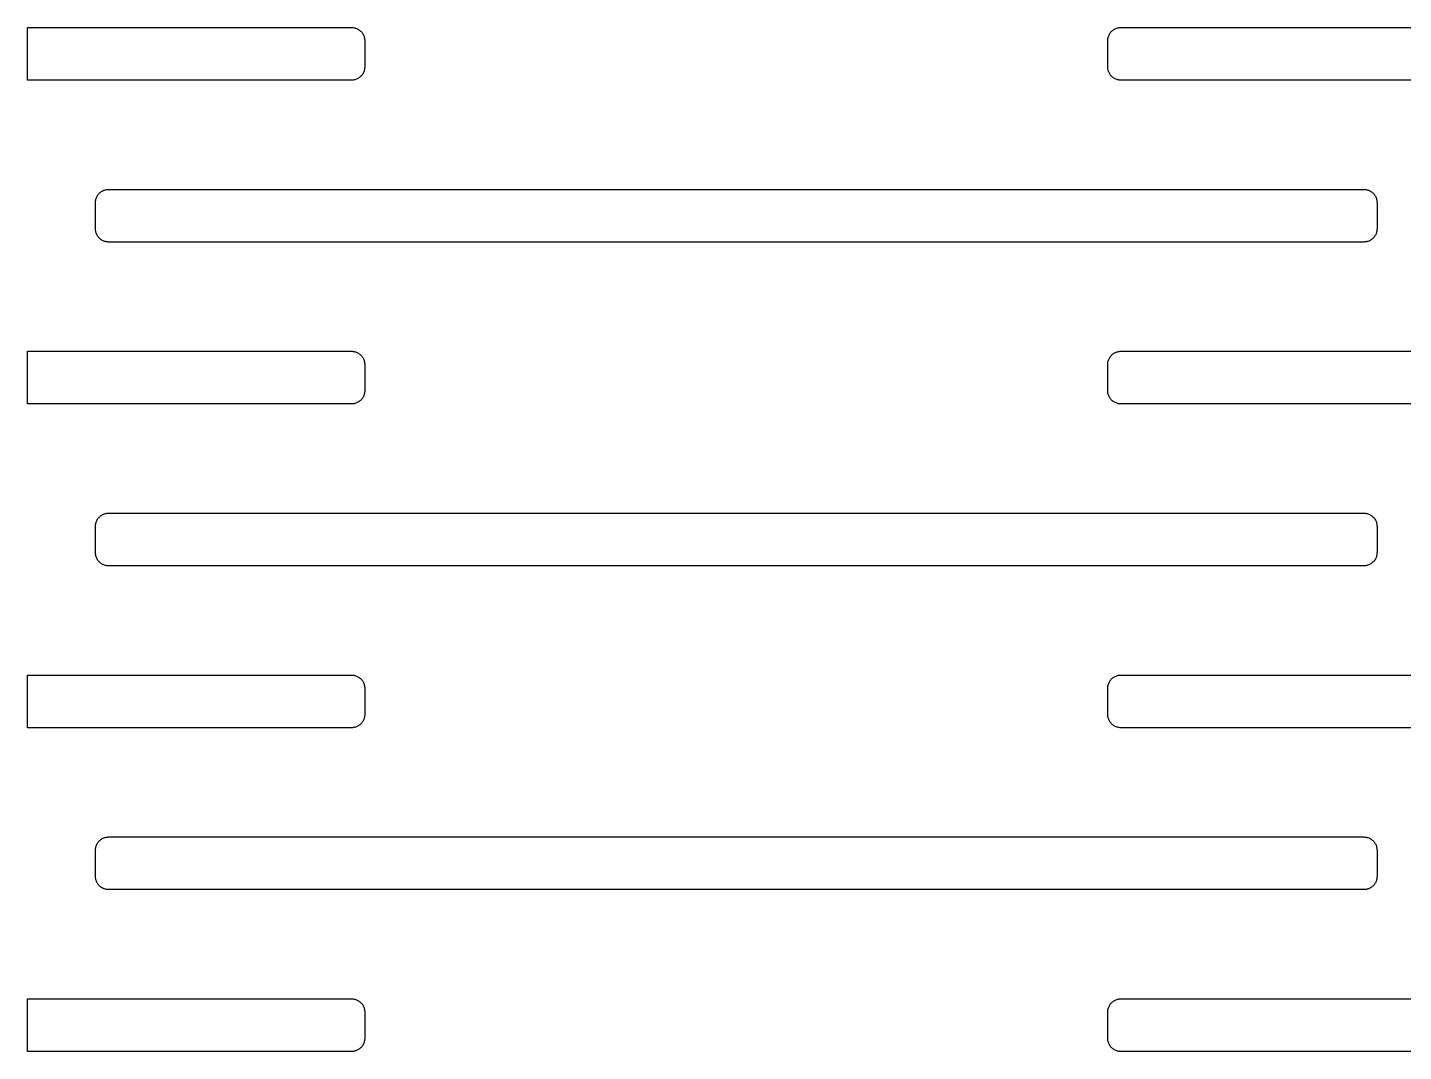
# Model space of a CAD drawing. Header units: metres. Extents: x -218 to 218, y -218 to 218.
# Drawn here: x 4 to 37.98, y 52.68 to 77.98 of the extents above; entities that cross this region are included whole.
import ezdxf

# ---------------------------------------------------------------- set-up
doc = ezdxf.new("R2010")
doc.units = ezdxf.units.M

msp = doc.modelspace()

# ---------------------------------------------------------------- linework, layer by layer
for p, q in [((4, 76.6778), (4, 77.9778)), ((4, 77.9778), (12.0028, 77.9778)), ((12.0028, 77.9778), (12.0232, 77.9772)), ((12.0232, 77.9772), (12.0435, 77.9752)), ((12.0435, 77.9752), (12.0637, 77.972)), ((12.0637, 77.972), (12.0836, 77.9676)), ((12.0836, 77.9676), (12.1032, 77.9619)), ((12.1032, 77.9619), (12.1224, 77.955)), ((12.1224, 77.955), (12.1412, 77.9469)), ((12.1412, 77.9469), (12.1594, 77.9376)), ((12.1594, 77.9376), (12.1769, 77.9272)), ((12.1769, 77.9272), (12.1938, 77.9157)), ((12.1938, 77.9157), (12.2099, 77.9032)), ((12.2099, 77.9032), (12.2253, 77.8897)), ((12.2253, 77.8897), (12.2397, 77.8753)), ((12.2397, 77.8753), (12.2532, 77.86)), ((12.2532, 77.86), (12.2657, 77.8438)), ((12.2657, 77.8438), (12.2772, 77.8269)), ((12.2772, 77.8269), (12.2876, 77.8094)), ((30.718, 77.8094), (30.7284, 77.8269)), ((30.7284, 77.8269), (30.7399, 77.8438)), ((30.7399, 77.8438), (30.7524, 77.86)), ((30.7524, 77.86), (30.7659, 77.8753)), ((30.7659, 77.8753), (30.7803, 77.8897)), ((30.7803, 77.8897), (30.7956, 77.9032)), ((30.7956, 77.9032), (30.8118, 77.9157)), ((30.8118, 77.9157), (30.8286, 77.9272)), ((30.8286, 77.9272), (30.8462, 77.9376)), ((30.8462, 77.9376), (30.8644, 77.9469)), ((30.8644, 77.9469), (30.8831, 77.955)), ((30.8831, 77.955), (30.9024, 77.9619)), ((30.9024, 77.9619), (30.922, 77.9676)), ((30.922, 77.9676), (30.9419, 77.972)), ((30.9419, 77.972), (30.9621, 77.9752)), ((30.9621, 77.9752), (30.9824, 77.9772)), ((30.9824, 77.9772), (31.0028, 77.9778)), ((31.0028, 77.9778), (62.0028, 77.9778)), ((12.2876, 77.8094), (12.2969, 77.7912)), ((12.2969, 77.7912), (12.305, 77.7724)), ((12.305, 77.7724), (12.3119, 77.7532)), ((12.3119, 77.7532), (12.3176, 77.7336)), ((12.3176, 77.7336), (12.322, 77.7137)), ((12.322, 77.7137), (12.3252, 77.6935)), ((12.3252, 77.6935), (12.3271, 77.6732)), ((12.3271, 77.6732), (12.3278, 77.6528)), ((12.3278, 77.6528), (12.3278, 77.0028)), ((30.6778, 77.6528), (30.6784, 77.6732)), ((30.6778, 77.0028), (30.6778, 77.6528)), ((30.6784, 77.6732), (30.6804, 77.6935)), ((30.6804, 77.6935), (30.6835, 77.7137)), ((30.6835, 77.7137), (30.688, 77.7336)), ((30.688, 77.7336), (30.6937, 77.7532)), ((30.6937, 77.7532), (30.7006, 77.7724)), ((30.7006, 77.7724), (30.7087, 77.7912)), ((30.7087, 77.7912), (30.718, 77.8094)), ((12.2657, 76.8118), (12.2532, 76.7956)), ((12.2772, 76.8287), (12.2657, 76.8118)), ((12.2876, 76.8462), (12.2772, 76.8287)), ((12.2969, 76.8644), (12.2876, 76.8462)), ((12.305, 76.8831), (12.2969, 76.8644)), ((12.3119, 76.9024), (12.305, 76.8831)), ((12.3176, 76.922), (12.3119, 76.9024)), ((12.322, 76.9419), (12.3176, 76.922)), ((12.3252, 76.9621), (12.322, 76.9419)), ((12.3271, 76.9824), (12.3252, 76.9621)), ((12.3278, 77.0028), (12.3271, 76.9824)), ((30.6784, 76.9824), (30.6778, 77.0028)), ((30.6804, 76.9621), (30.6784, 76.9824)), ((30.6835, 76.9419), (30.6804, 76.9621)), ((30.688, 76.922), (30.6835, 76.9419)), ((30.6937, 76.9024), (30.688, 76.922)), ((30.7006, 76.8831), (30.6937, 76.9024)), ((30.7087, 76.8644), (30.7006, 76.8831)), ((30.718, 76.8462), (30.7087, 76.8644)), ((30.7284, 76.8287), (30.718, 76.8462)), ((30.7399, 76.8118), (30.7284, 76.8287)), ((30.7524, 76.7956), (30.7399, 76.8118)), ((12.0028, 76.6778), (4, 76.6778)), ((12.0232, 76.6784), (12.0028, 76.6778)), ((12.0435, 76.6804), (12.0232, 76.6784)), ((12.0637, 76.6835), (12.0435, 76.6804)), ((12.0836, 76.688), (12.0637, 76.6835)), ((12.1032, 76.6937), (12.0836, 76.688)), ((12.1224, 76.7006), (12.1032, 76.6937)), ((12.1412, 76.7087), (12.1224, 76.7006)), ((12.1594, 76.718), (12.1412, 76.7087)), ((12.1769, 76.7284), (12.1594, 76.718)), ((12.1938, 76.7399), (12.1769, 76.7284)), ((12.2099, 76.7524), (12.1938, 76.7399)), ((12.2253, 76.7659), (12.2099, 76.7524)), ((12.2397, 76.7803), (12.2253, 76.7659)), ((12.2532, 76.7956), (12.2397, 76.7803)), ((30.7659, 76.7803), (30.7524, 76.7956)), ((30.7803, 76.7659), (30.7659, 76.7803)), ((30.7956, 76.7524), (30.7803, 76.7659)), ((30.8118, 76.7399), (30.7956, 76.7524)), ((30.8286, 76.7284), (30.8118, 76.7399)), ((30.8462, 76.718), (30.8286, 76.7284)), ((30.8644, 76.7087), (30.8462, 76.718)), ((30.8831, 76.7006), (30.8644, 76.7087)), ((30.9024, 76.6937), (30.8831, 76.7006)), ((30.922, 76.688), (30.9024, 76.6937)), ((30.9419, 76.6835), (30.922, 76.688)), ((30.9621, 76.6804), (30.9419, 76.6835)), ((30.9824, 76.6784), (30.9621, 76.6804)), ((31.0028, 76.6778), (30.9824, 76.6784)), ((62.0028, 76.6778), (31.0028, 76.6778)), ((5.688, 73.7336), (5.6937, 73.7532)), ((5.6937, 73.7532), (5.70061, 73.7724)), ((5.70061, 73.7724), (5.70872, 73.7912)), ((5.70872, 73.7912), (5.71799, 73.8094)), ((5.71799, 73.8094), (5.72838, 73.8269)), ((5.72838, 73.8269), (5.73987, 73.8438)), ((5.73987, 73.8438), (5.75238, 73.86)), ((5.75238, 73.86), (5.76587, 73.8753)), ((5.76587, 73.8753), (5.78032, 73.8897)), ((5.78032, 73.8897), (5.79562, 73.9032)), ((5.79562, 73.9032), (5.81177, 73.9157)), ((5.81177, 73.9157), (5.82864, 73.9272)), ((5.82864, 73.9272), (5.84622, 73.9376)), ((5.84622, 73.9376), (5.86441, 73.9469)), ((5.86441, 73.9469), (5.88315, 73.955)), ((5.88315, 73.955), (5.90236, 73.9619)), ((5.90236, 73.9619), (5.92197, 73.9676)), ((5.92197, 73.9676), (5.94189, 73.972)), ((5.94189, 73.972), (5.96205, 73.9752)), ((5.96205, 73.9752), (5.98239, 73.9772)), ((5.98239, 73.9772), (6.00279, 73.9778)), ((6.00279, 73.9778), (37.0028, 73.9778)), ((37.0028, 73.9778), (37.0232, 73.9772)), ((37.0232, 73.9772), (37.0435, 73.9752)), ((37.0435, 73.9752), (37.0637, 73.972)), ((37.0637, 73.972), (37.0836, 73.9676)), ((37.0836, 73.9676), (37.1032, 73.9619)), ((37.1032, 73.9619), (37.1224, 73.955)), ((37.1224, 73.955), (37.1412, 73.9469)), ((37.1412, 73.9469), (37.1594, 73.9376)), ((37.1594, 73.9376), (37.1769, 73.9272)), ((37.1769, 73.9272), (37.1938, 73.9157)), ((37.1938, 73.9157), (37.21, 73.9032)), ((37.21, 73.9032), (37.2253, 73.8897)), ((37.2253, 73.8897), (37.2397, 73.8753)), ((37.2397, 73.8753), (37.2532, 73.86)), ((37.2532, 73.86), (37.2657, 73.8438)), ((37.2657, 73.8438), (37.2772, 73.8269)), ((37.2772, 73.8269), (37.2876, 73.8094)), ((37.2876, 73.8094), (37.2969, 73.7912)), ((37.2969, 73.7912), (37.305, 73.7724)), ((37.305, 73.7724), (37.3119, 73.7532)), ((37.3119, 73.7532), (37.3176, 73.7336)), ((5.6778, 73.6528), (5.67844, 73.6732)), ((5.6778, 73.0028), (5.6778, 73.6528)), ((5.67844, 73.6732), (5.68036, 73.6935)), ((5.68036, 73.6935), (5.68355, 73.7137)), ((5.68355, 73.7137), (5.688, 73.7336)), ((37.3176, 73.7336), (37.322, 73.7137)), ((37.322, 73.7137), (37.3252, 73.6935)), ((37.3252, 73.6935), (37.3271, 73.6732)), ((37.3271, 73.6732), (37.3278, 73.6528)), ((37.3278, 73.6528), (37.3278, 73.0028)), ((5.67844, 72.9824), (5.6778, 73.0028)), ((5.68036, 72.9621), (5.67844, 72.9824)), ((5.68355, 72.9419), (5.68036, 72.9621)), ((5.688, 72.922), (5.68355, 72.9419)), ((5.6937, 72.9024), (5.688, 72.922)), ((5.70061, 72.8831), (5.6937, 72.9024)), ((5.70872, 72.8644), (5.70061, 72.8831)), ((5.71799, 72.8462), (5.70872, 72.8644)), ((5.72838, 72.8287), (5.71799, 72.8462)), ((5.73987, 72.8118), (5.72838, 72.8287)), ((5.75238, 72.7956), (5.73987, 72.8118)), ((5.76587, 72.7803), (5.75238, 72.7956)), ((5.78032, 72.7659), (5.76587, 72.7803)), ((5.79562, 72.7524), (5.78032, 72.7659)), ((5.81177, 72.7399), (5.79562, 72.7524)), ((5.82864, 72.7284), (5.81177, 72.7399)), ((5.84622, 72.718), (5.82864, 72.7284)), ((37.1769, 72.7284), (37.1594, 72.718)), ((37.1938, 72.7399), (37.1769, 72.7284)), ((37.21, 72.7524), (37.1938, 72.7399)), ((37.2253, 72.7659), (37.21, 72.7524)), ((37.2397, 72.7803), (37.2253, 72.7659)), ((37.2532, 72.7956), (37.2397, 72.7803)), ((37.2657, 72.8118), (37.2532, 72.7956)), ((37.2772, 72.8287), (37.2657, 72.8118)), ((37.2876, 72.8462), (37.2772, 72.8287)), ((37.2969, 72.8644), (37.2876, 72.8462)), ((37.305, 72.8831), (37.2969, 72.8644)), ((37.3119, 72.9024), (37.305, 72.8831)), ((37.3176, 72.922), (37.3119, 72.9024)), ((37.322, 72.9419), (37.3176, 72.922)), ((37.3252, 72.9621), (37.322, 72.9419)), ((37.3271, 72.9824), (37.3252, 72.9621)), ((37.3278, 73.0028), (37.3271, 72.9824)), ((5.86441, 72.7087), (5.84622, 72.718)), ((5.88315, 72.7006), (5.86441, 72.7087)), ((5.90236, 72.6937), (5.88315, 72.7006)), ((5.92197, 72.688), (5.90236, 72.6937)), ((5.94189, 72.6835), (5.92197, 72.688)), ((5.96205, 72.6804), (5.94189, 72.6835)), ((5.98239, 72.6784), (5.96205, 72.6804)), ((6.00279, 72.6778), (5.98239, 72.6784)), ((37.0028, 72.6778), (6.00279, 72.6778)), ((37.0232, 72.6784), (37.0028, 72.6778)), ((37.0435, 72.6804), (37.0232, 72.6784)), ((37.0637, 72.6835), (37.0435, 72.6804)), ((37.0836, 72.688), (37.0637, 72.6835)), ((37.1032, 72.6937), (37.0836, 72.688)), ((37.1224, 72.7006), (37.1032, 72.6937)), ((37.1412, 72.7087), (37.1224, 72.7006)), ((37.1594, 72.718), (37.1412, 72.7087)), ((4, 68.6778), (4, 69.9778)), ((4, 69.9778), (12.0028, 69.9778)), ((12.0028, 69.9778), (12.0232, 69.9772)), ((12.0232, 69.9772), (12.0435, 69.9752)), ((12.0435, 69.9752), (12.0637, 69.972)), ((12.0637, 69.972), (12.0836, 69.9676)), ((12.0836, 69.9676), (12.1032, 69.9619)), ((12.1032, 69.9619), (12.1224, 69.955)), ((12.1224, 69.955), (12.1412, 69.9469)), ((12.1412, 69.9469), (12.1594, 69.9376)), ((12.1594, 69.9376), (12.1769, 69.9272)), ((12.1769, 69.9272), (12.1938, 69.9157)), ((12.1938, 69.9157), (12.2099, 69.9032)), ((12.2099, 69.9032), (12.2253, 69.8897)), ((12.2253, 69.8897), (12.2397, 69.8753)), ((12.2397, 69.8753), (12.2532, 69.86)), ((12.2532, 69.86), (12.2657, 69.8438)), ((12.2657, 69.8438), (12.2772, 69.8269)), ((12.2772, 69.8269), (12.2876, 69.8094)), ((12.2876, 69.8094), (12.2969, 69.7912)), ((12.2969, 69.7912), (12.305, 69.7724)), ((12.305, 69.7724), (12.3119, 69.7532)), ((12.3119, 69.7532), (12.3176, 69.7336)), ((12.3176, 69.7336), (12.322, 69.7137)), ((12.322, 69.7137), (12.3252, 69.6935)), ((12.3252, 69.6935), (12.3271, 69.6732)), ((12.3271, 69.6732), (12.3278, 69.6528)), ((30.6778, 69.6528), (30.6784, 69.6732)), ((30.6784, 69.6732), (30.6804, 69.6935)), ((30.6804, 69.6935), (30.6835, 69.7137)), ((30.6835, 69.7137), (30.688, 69.7336)), ((30.688, 69.7336), (30.6937, 69.7532)), ((30.6937, 69.7532), (30.7006, 69.7724)), ((30.7006, 69.7724), (30.7087, 69.7912)), ((30.7087, 69.7912), (30.718, 69.8094)), ((30.718, 69.8094), (30.7284, 69.8269)), ((30.7284, 69.8269), (30.7399, 69.8438)), ((30.7399, 69.8438), (30.7524, 69.86)), ((30.7524, 69.86), (30.7659, 69.8753)), ((30.7659, 69.8753), (30.7803, 69.8897)), ((30.7803, 69.8897), (30.7956, 69.9032)), ((30.7956, 69.9032), (30.8118, 69.9157)), ((30.8118, 69.9157), (30.8286, 69.9272)), ((30.8286, 69.9272), (30.8462, 69.9376)), ((30.8462, 69.9376), (30.8644, 69.9469)), ((30.8644, 69.9469), (30.8831, 69.955)), ((30.8831, 69.955), (30.9024, 69.9619)), ((30.9024, 69.9619), (30.922, 69.9676)), ((30.922, 69.9676), (30.9419, 69.972)), ((30.9419, 69.972), (30.9621, 69.9752)), ((30.9621, 69.9752), (30.9824, 69.9772)), ((30.9824, 69.9772), (31.0028, 69.9778)), ((31.0028, 69.9778), (62.0028, 69.9778)), ((12.3278, 69.6528), (12.3278, 69.0028)), ((30.6778, 69.0028), (30.6778, 69.6528)), ((12.3271, 68.9824), (12.3252, 68.9621)), ((12.3278, 69.0028), (12.3271, 68.9824)), ((30.6784, 68.9824), (30.6778, 69.0028)), ((30.6804, 68.9621), (30.6784, 68.9824)), ((12.0028, 68.6778), (4, 68.6778)), ((12.0232, 68.6784), (12.0028, 68.6778)), ((12.0435, 68.6804), (12.0232, 68.6784)), ((12.0637, 68.6835), (12.0435, 68.6804)), ((12.0836, 68.688), (12.0637, 68.6835)), ((12.1032, 68.6937), (12.0836, 68.688)), ((12.1224, 68.7006), (12.1032, 68.6937)), ((12.1412, 68.7087), (12.1224, 68.7006)), ((12.1594, 68.718), (12.1412, 68.7087)), ((12.1769, 68.7284), (12.1594, 68.718)), ((12.1938, 68.7399), (12.1769, 68.7284)), ((12.2099, 68.7524), (12.1938, 68.7399)), ((12.2253, 68.7659), (12.2099, 68.7524)), ((12.2397, 68.7803), (12.2253, 68.7659)), ((12.2532, 68.7956), (12.2397, 68.7803)), ((12.2657, 68.8118), (12.2532, 68.7956)), ((12.2772, 68.8287), (12.2657, 68.8118)), ((12.2876, 68.8462), (12.2772, 68.8287)), ((12.2969, 68.8644), (12.2876, 68.8462)), ((12.305, 68.8831), (12.2969, 68.8644)), ((12.3119, 68.9024), (12.305, 68.8831)), ((12.3176, 68.922), (12.3119, 68.9024)), ((12.322, 68.9419), (12.3176, 68.922)), ((12.3252, 68.9621), (12.322, 68.9419)), ((30.6835, 68.9419), (30.6804, 68.9621)), ((30.688, 68.922), (30.6835, 68.9419)), ((30.6937, 68.9024), (30.688, 68.922)), ((30.7006, 68.8831), (30.6937, 68.9024)), ((30.7087, 68.8644), (30.7006, 68.8831)), ((30.718, 68.8462), (30.7087, 68.8644)), ((30.7284, 68.8287), (30.718, 68.8462)), ((30.7399, 68.8118), (30.7284, 68.8287)), ((30.7524, 68.7956), (30.7399, 68.8118)), ((30.7659, 68.7803), (30.7524, 68.7956)), ((30.7803, 68.7659), (30.7659, 68.7803)), ((30.7956, 68.7524), (30.7803, 68.7659)), ((30.8118, 68.7399), (30.7956, 68.7524)), ((30.8286, 68.7284), (30.8118, 68.7399)), ((30.8462, 68.718), (30.8286, 68.7284)), ((30.8644, 68.7087), (30.8462, 68.718)), ((30.8831, 68.7006), (30.8644, 68.7087)), ((30.9024, 68.6937), (30.8831, 68.7006)), ((30.922, 68.688), (30.9024, 68.6937)), ((30.9419, 68.6835), (30.922, 68.688)), ((30.9621, 68.6804), (30.9419, 68.6835)), ((30.9824, 68.6784), (30.9621, 68.6804)), ((31.0028, 68.6778), (30.9824, 68.6784)), ((62.0028, 68.6778), (31.0028, 68.6778)), ((5.81177, 65.9157), (5.82864, 65.9272)), ((5.82864, 65.9272), (5.84622, 65.9376)), ((5.84622, 65.9376), (5.86441, 65.9469)), ((5.86441, 65.9469), (5.88315, 65.955)), ((5.88315, 65.955), (5.90236, 65.9619)), ((5.90236, 65.9619), (5.92197, 65.9676)), ((5.92197, 65.9676), (5.94189, 65.972)), ((5.94189, 65.972), (5.96205, 65.9752)), ((5.96205, 65.9752), (5.98239, 65.9772)), ((5.98239, 65.9772), (6.00279, 65.9778)), ((6.00279, 65.9778), (37.0028, 65.9778)), ((37.0028, 65.9778), (37.0232, 65.9772)), ((37.0232, 65.9772), (37.0435, 65.9752)), ((37.0435, 65.9752), (37.0637, 65.972)), ((37.0637, 65.972), (37.0836, 65.9676)), ((37.0836, 65.9676), (37.1032, 65.9619)), ((37.1032, 65.9619), (37.1224, 65.955)), ((37.1224, 65.955), (37.1412, 65.9469)), ((37.1412, 65.9469), (37.1594, 65.9376)), ((37.1594, 65.9376), (37.1769, 65.9272)), ((37.1769, 65.9272), (37.1938, 65.9157)), ((5.6778, 65.6528), (5.67844, 65.6732)), ((5.6778, 65.0028), (5.6778, 65.6528)), ((5.67844, 65.6732), (5.68036, 65.6935)), ((5.68036, 65.6935), (5.68355, 65.7137)), ((5.68355, 65.7137), (5.688, 65.7336)), ((5.688, 65.7336), (5.6937, 65.7532)), ((5.6937, 65.7532), (5.70061, 65.7724)), ((5.70061, 65.7724), (5.70872, 65.7912)), ((5.70872, 65.7912), (5.71799, 65.8094)), ((5.71799, 65.8094), (5.72838, 65.8269)), ((5.72838, 65.8269), (5.73987, 65.8438)), ((5.73987, 65.8438), (5.75238, 65.86)), ((5.75238, 65.86), (5.76587, 65.8753)), ((5.76587, 65.8753), (5.78032, 65.8897)), ((5.78032, 65.8897), (5.79562, 65.9032)), ((5.79562, 65.9032), (5.81177, 65.9157)), ((37.1938, 65.9157), (37.21, 65.9032)), ((37.21, 65.9032), (37.2253, 65.8897)), ((37.2253, 65.8897), (37.2397, 65.8753)), ((37.2397, 65.8753), (37.2532, 65.86)), ((37.2532, 65.86), (37.2657, 65.8438)), ((37.2657, 65.8438), (37.2772, 65.8269)), ((37.2772, 65.8269), (37.2876, 65.8094)), ((37.2876, 65.8094), (37.2969, 65.7912)), ((37.2969, 65.7912), (37.305, 65.7724)), ((37.305, 65.7724), (37.3119, 65.7532)), ((37.3119, 65.7532), (37.3176, 65.7336)), ((37.3176, 65.7336), (37.322, 65.7137)), ((37.322, 65.7137), (37.3252, 65.6935)), ((37.3252, 65.6935), (37.3271, 65.6732)), ((37.3271, 65.6732), (37.3278, 65.6528)), ((37.3278, 65.6528), (37.3278, 65.0028)), ((5.67844, 64.9824), (5.6778, 65.0028)), ((5.68036, 64.9621), (5.67844, 64.9824)), ((5.68355, 64.9419), (5.68036, 64.9621)), ((5.688, 64.922), (5.68355, 64.9419)), ((5.6937, 64.9024), (5.688, 64.922)), ((37.3176, 64.922), (37.3119, 64.9024)), ((37.322, 64.9419), (37.3176, 64.922)), ((37.3252, 64.9621), (37.322, 64.9419)), ((37.3271, 64.9824), (37.3252, 64.9621)), ((37.3278, 65.0028), (37.3271, 64.9824)), ((5.70061, 64.8831), (5.6937, 64.9024)), ((5.70872, 64.8644), (5.70061, 64.8831)), ((5.71799, 64.8462), (5.70872, 64.8644)), ((5.72838, 64.8287), (5.71799, 64.8462)), ((5.73987, 64.8118), (5.72838, 64.8287)), ((5.75238, 64.7956), (5.73987, 64.8118)), ((5.76587, 64.7803), (5.75238, 64.7956)), ((5.78032, 64.7659), (5.76587, 64.7803)), ((5.79562, 64.7524), (5.78032, 64.7659)), ((5.81177, 64.7399), (5.79562, 64.7524)), ((5.82864, 64.7284), (5.81177, 64.7399)), ((5.84622, 64.718), (5.82864, 64.7284)), ((5.86441, 64.7087), (5.84622, 64.718)), ((5.88315, 64.7006), (5.86441, 64.7087)), ((5.90236, 64.6937), (5.88315, 64.7006)), ((5.92197, 64.688), (5.90236, 64.6937)), ((5.94189, 64.6835), (5.92197, 64.688)), ((5.96205, 64.6804), (5.94189, 64.6835)), ((5.98239, 64.6784), (5.96205, 64.6804)), ((6.00279, 64.6778), (5.98239, 64.6784)), ((37.0028, 64.6778), (6.00279, 64.6778)), ((37.0232, 64.6784), (37.0028, 64.6778)), ((37.0435, 64.6804), (37.0232, 64.6784)), ((37.0637, 64.6835), (37.0435, 64.6804)), ((37.0836, 64.688), (37.0637, 64.6835)), ((37.1032, 64.6937), (37.0836, 64.688)), ((37.1224, 64.7006), (37.1032, 64.6937)), ((37.1412, 64.7087), (37.1224, 64.7006)), ((37.1594, 64.718), (37.1412, 64.7087)), ((37.1769, 64.7284), (37.1594, 64.718)), ((37.1938, 64.7399), (37.1769, 64.7284)), ((37.21, 64.7524), (37.1938, 64.7399)), ((37.2253, 64.7659), (37.21, 64.7524)), ((37.2397, 64.7803), (37.2253, 64.7659)), ((37.2532, 64.7956), (37.2397, 64.7803)), ((37.2657, 64.8118), (37.2532, 64.7956)), ((37.2772, 64.8287), (37.2657, 64.8118)), ((37.2876, 64.8462), (37.2772, 64.8287)), ((37.2969, 64.8644), (37.2876, 64.8462)), ((37.305, 64.8831), (37.2969, 64.8644)), ((37.3119, 64.9024), (37.305, 64.8831)), ((4, 60.6778), (4, 61.9778)), ((4, 61.9778), (12.0028, 61.9778)), ((12.0028, 61.9778), (12.0232, 61.9772)), ((12.0232, 61.9772), (12.0435, 61.9752)), ((12.0435, 61.9752), (12.0637, 61.972)), ((12.0637, 61.972), (12.0836, 61.9676)), ((12.0836, 61.9676), (12.1032, 61.9619)), ((12.1032, 61.9619), (12.1224, 61.955)), ((12.1224, 61.955), (12.1412, 61.9469)), ((12.1412, 61.9469), (12.1594, 61.9376)), ((12.1594, 61.9376), (12.1769, 61.9272)), ((12.1769, 61.9272), (12.1938, 61.9157)), ((12.1938, 61.9157), (12.2099, 61.9032)), ((12.2099, 61.9032), (12.2253, 61.8897)), ((12.2253, 61.8897), (12.2397, 61.8753)), ((12.2397, 61.8753), (12.2532, 61.86)), ((12.2532, 61.86), (12.2657, 61.8438)), ((30.7399, 61.8438), (30.7524, 61.86)), ((30.7524, 61.86), (30.7659, 61.8753)), ((30.7659, 61.8753), (30.7803, 61.8897)), ((30.7803, 61.8897), (30.7956, 61.9032)), ((30.7956, 61.9032), (30.8118, 61.9157)), ((30.8118, 61.9157), (30.8286, 61.9272)), ((30.8286, 61.9272), (30.8462, 61.9376)), ((30.8462, 61.9376), (30.8644, 61.9469)), ((30.8644, 61.9469), (30.8831, 61.955)), ((30.8831, 61.955), (30.9024, 61.9619)), ((30.9024, 61.9619), (30.922, 61.9676)), ((30.922, 61.9676), (30.9419, 61.972)), ((30.9419, 61.972), (30.9621, 61.9752)), ((30.9621, 61.9752), (30.9824, 61.9772)), ((30.9824, 61.9772), (31.0028, 61.9778)), ((31.0028, 61.9778), (56.3209, 61.9778)), ((12.2657, 61.8438), (12.2772, 61.8269)), ((12.2772, 61.8269), (12.2876, 61.8094)), ((12.2876, 61.8094), (12.2969, 61.7912)), ((12.2969, 61.7912), (12.305, 61.7724)), ((12.305, 61.7724), (12.3119, 61.7532)), ((12.3119, 61.7532), (12.3176, 61.7336)), ((12.3176, 61.7336), (12.322, 61.7137)), ((12.322, 61.7137), (12.3252, 61.6935)), ((12.3252, 61.6935), (12.3271, 61.6732)), ((12.3271, 61.6732), (12.3278, 61.6528)), ((12.3278, 61.6528), (12.3278, 61.0028)), ((30.6778, 61.6528), (30.6784, 61.6732)), ((30.6778, 61.0028), (30.6778, 61.6528)), ((30.6784, 61.6732), (30.6804, 61.6935)), ((30.6804, 61.6935), (30.6835, 61.7137)), ((30.6835, 61.7137), (30.688, 61.7336)), ((30.688, 61.7336), (30.6937, 61.7532)), ((30.6937, 61.7532), (30.7006, 61.7724)), ((30.7006, 61.7724), (30.7087, 61.7912)), ((30.7087, 61.7912), (30.718, 61.8094)), ((30.718, 61.8094), (30.7284, 61.8269)), ((30.7284, 61.8269), (30.7399, 61.8438)), ((12.2772, 60.8286), (12.2657, 60.8118)), ((12.2876, 60.8462), (12.2772, 60.8286)), ((12.2969, 60.8644), (12.2876, 60.8462)), ((12.305, 60.8831), (12.2969, 60.8644)), ((12.3119, 60.9024), (12.305, 60.8831)), ((12.3176, 60.922), (12.3119, 60.9024)), ((12.322, 60.9419), (12.3176, 60.922)), ((12.3252, 60.9621), (12.322, 60.9419)), ((12.3271, 60.9824), (12.3252, 60.9621)), ((12.3278, 61.0028), (12.3271, 60.9824)), ((30.6784, 60.9824), (30.6778, 61.0028)), ((30.6804, 60.9621), (30.6784, 60.9824)), ((30.6835, 60.9419), (30.6804, 60.9621)), ((30.688, 60.922), (30.6835, 60.9419)), ((30.6937, 60.9024), (30.688, 60.922)), ((30.7006, 60.8831), (30.6937, 60.9024)), ((30.7087, 60.8644), (30.7006, 60.8831)), ((30.718, 60.8462), (30.7087, 60.8644)), ((30.7284, 60.8286), (30.718, 60.8462)), ((30.7399, 60.8118), (30.7284, 60.8286)), ((12.0028, 60.6778), (4, 60.6778)), ((12.0232, 60.6784), (12.0028, 60.6778)), ((12.0435, 60.6804), (12.0232, 60.6784)), ((12.0637, 60.6835), (12.0435, 60.6804)), ((12.0836, 60.688), (12.0637, 60.6835)), ((12.1032, 60.6937), (12.0836, 60.688)), ((12.1224, 60.7006), (12.1032, 60.6937)), ((12.1412, 60.7087), (12.1224, 60.7006)), ((12.1594, 60.718), (12.1412, 60.7087)), ((12.1769, 60.7284), (12.1594, 60.718)), ((12.1938, 60.7399), (12.1769, 60.7284)), ((12.2099, 60.7524), (12.1938, 60.7399)), ((12.2253, 60.7659), (12.2099, 60.7524)), ((12.2397, 60.7803), (12.2253, 60.7659)), ((12.2532, 60.7956), (12.2397, 60.7803)), ((12.2657, 60.8118), (12.2532, 60.7956)), ((30.7524, 60.7956), (30.7399, 60.8118)), ((30.7659, 60.7803), (30.7524, 60.7956)), ((30.7803, 60.7659), (30.7659, 60.7803)), ((30.7956, 60.7524), (30.7803, 60.7659)), ((30.8118, 60.7399), (30.7956, 60.7524)), ((30.8286, 60.7284), (30.8118, 60.7399)), ((30.8462, 60.718), (30.8286, 60.7284)), ((30.8644, 60.7087), (30.8462, 60.718)), ((30.8831, 60.7006), (30.8644, 60.7087)), ((30.9024, 60.6937), (30.8831, 60.7006)), ((30.922, 60.688), (30.9024, 60.6937)), ((30.9419, 60.6835), (30.922, 60.688)), ((30.9621, 60.6804), (30.9419, 60.6835)), ((30.9824, 60.6784), (30.9621, 60.6804)), ((31.0028, 60.6778), (30.9824, 60.6784)), ((55.0209, 60.6778), (31.0028, 60.6778)), ((5.6937, 57.7532), (5.70061, 57.7724)), ((5.70061, 57.7724), (5.70872, 57.7912)), ((5.70872, 57.7912), (5.71799, 57.8094)), ((5.71799, 57.8094), (5.72838, 57.8269)), ((5.72838, 57.8269), (5.73987, 57.8438)), ((5.73987, 57.8438), (5.75238, 57.86)), ((5.75238, 57.86), (5.76587, 57.8753)), ((5.76587, 57.8753), (5.78032, 57.8897)), ((5.78032, 57.8897), (5.79562, 57.9032)), ((5.79562, 57.9032), (5.81177, 57.9157)), ((5.81177, 57.9157), (5.82864, 57.9272)), ((5.82864, 57.9272), (5.84622, 57.9376)), ((5.84622, 57.9376), (5.86441, 57.9469)), ((5.86441, 57.9469), (5.88315, 57.955)), ((5.88315, 57.955), (5.90236, 57.9619)), ((5.90236, 57.9619), (5.92197, 57.9676)), ((5.92197, 57.9676), (5.94189, 57.972)), ((5.94189, 57.972), (5.96205, 57.9752)), ((5.96205, 57.9752), (5.98239, 57.9772)), ((5.98239, 57.9772), (6.00279, 57.9778)), ((6.00279, 57.9778), (37.0028, 57.9778)), ((37.0028, 57.9778), (37.0232, 57.9772)), ((37.0232, 57.9772), (37.0435, 57.9752)), ((37.0435, 57.9752), (37.0637, 57.972)), ((37.0637, 57.972), (37.0836, 57.9676)), ((37.0836, 57.9676), (37.1032, 57.9619)), ((37.1032, 57.9619), (37.1224, 57.955)), ((37.1224, 57.955), (37.1412, 57.9469)), ((37.1412, 57.9469), (37.1594, 57.9376)), ((37.1594, 57.9376), (37.1769, 57.9272)), ((37.1769, 57.9272), (37.1938, 57.9157)), ((37.1938, 57.9157), (37.21, 57.9032)), ((37.21, 57.9032), (37.2253, 57.8897)), ((37.2253, 57.8897), (37.2397, 57.8753)), ((37.2397, 57.8753), (37.2532, 57.86)), ((37.2532, 57.86), (37.2657, 57.8438)), ((37.2657, 57.8438), (37.2772, 57.8269)), ((37.2772, 57.8269), (37.2876, 57.8094)), ((37.2876, 57.8094), (37.2969, 57.7912)), ((37.2969, 57.7912), (37.305, 57.7724)), ((37.305, 57.7724), (37.3119, 57.7532)), ((5.6778, 57.6528), (5.67844, 57.6732)), ((5.6778, 57.0028), (5.6778, 57.6528)), ((5.67844, 57.6732), (5.68036, 57.6935)), ((5.68036, 57.6935), (5.68355, 57.7137)), ((5.68355, 57.7137), (5.688, 57.7336)), ((5.688, 57.7336), (5.6937, 57.7532)), ((37.3119, 57.7532), (37.3176, 57.7336)), ((37.3176, 57.7336), (37.322, 57.7137)), ((37.322, 57.7137), (37.3252, 57.6935)), ((37.3252, 57.6935), (37.3271, 57.6732)), ((37.3271, 57.6732), (37.3278, 57.6528)), ((37.3278, 57.6528), (37.3278, 57.0028)), ((5.67844, 56.9824), (5.6778, 57.0028)), ((5.68036, 56.9621), (5.67844, 56.9824)), ((5.68355, 56.9419), (5.68036, 56.9621)), ((5.688, 56.922), (5.68355, 56.9419)), ((5.6937, 56.9024), (5.688, 56.922)), ((5.70061, 56.8831), (5.6937, 56.9024)), ((5.70872, 56.8644), (5.70061, 56.8831)), ((5.71799, 56.8462), (5.70872, 56.8644)), ((5.72838, 56.8286), (5.71799, 56.8462)), ((5.73987, 56.8118), (5.72838, 56.8286)), ((5.75238, 56.7956), (5.73987, 56.8118)), ((5.76587, 56.7803), (5.75238, 56.7956)), ((5.78032, 56.7659), (5.76587, 56.7803)), ((5.79562, 56.7524), (5.78032, 56.7659)), ((5.81177, 56.7399), (5.79562, 56.7524)), ((37.21, 56.7524), (37.1938, 56.7399)), ((37.2253, 56.7659), (37.21, 56.7524)), ((37.2397, 56.7803), (37.2253, 56.7659)), ((37.2532, 56.7956), (37.2397, 56.7803)), ((37.2657, 56.8118), (37.2532, 56.7956)), ((37.2772, 56.8286), (37.2657, 56.8118)), ((37.2876, 56.8462), (37.2772, 56.8286)), ((37.2969, 56.8644), (37.2876, 56.8462)), ((37.305, 56.8831), (37.2969, 56.8644)), ((37.3119, 56.9024), (37.305, 56.8831)), ((37.3176, 56.922), (37.3119, 56.9024)), ((37.322, 56.9419), (37.3176, 56.922)), ((37.3252, 56.9621), (37.322, 56.9419)), ((37.3271, 56.9824), (37.3252, 56.9621)), ((37.3278, 57.0028), (37.3271, 56.9824)), ((5.82864, 56.7284), (5.81177, 56.7399)), ((5.84622, 56.718), (5.82864, 56.7284)), ((5.86441, 56.7087), (5.84622, 56.718)), ((5.88315, 56.7006), (5.86441, 56.7087)), ((5.90236, 56.6937), (5.88315, 56.7006)), ((5.92197, 56.688), (5.90236, 56.6937)), ((5.94189, 56.6835), (5.92197, 56.688)), ((5.96205, 56.6804), (5.94189, 56.6835)), ((5.98239, 56.6784), (5.96205, 56.6804)), ((6.00279, 56.6778), (5.98239, 56.6784)), ((37.0028, 56.6778), (6.00279, 56.6778)), ((37.0232, 56.6784), (37.0028, 56.6778)), ((37.0435, 56.6804), (37.0232, 56.6784)), ((37.0637, 56.6835), (37.0435, 56.6804)), ((37.0836, 56.688), (37.0637, 56.6835)), ((37.1032, 56.6937), (37.0836, 56.688)), ((37.1224, 56.7006), (37.1032, 56.6937)), ((37.1412, 56.7087), (37.1224, 56.7006)), ((37.1594, 56.718), (37.1412, 56.7087)), ((37.1769, 56.7284), (37.1594, 56.718)), ((37.1938, 56.7399), (37.1769, 56.7284)), ((4, 52.6778), (4, 53.9778)), ((4, 53.9778), (12.0028, 53.9778)), ((12.0028, 53.9778), (12.0232, 53.9772)), ((12.0232, 53.9772), (12.0435, 53.9752)), ((12.0435, 53.9752), (12.0637, 53.972)), ((12.0637, 53.972), (12.0836, 53.9676)), ((12.0836, 53.9676), (12.1032, 53.9619)), ((12.1032, 53.9619), (12.1224, 53.955)), ((12.1224, 53.955), (12.1412, 53.9469)), ((12.1412, 53.9469), (12.1594, 53.9376)), ((12.1594, 53.9376), (12.1769, 53.9272)), ((12.1769, 53.9272), (12.1938, 53.9157)), ((12.1938, 53.9157), (12.2099, 53.9032)), ((12.2099, 53.9032), (12.2253, 53.8897)), ((12.2253, 53.8897), (12.2397, 53.8753)), ((12.2397, 53.8753), (12.2532, 53.86)), ((12.2532, 53.86), (12.2657, 53.8438)), ((12.2657, 53.8438), (12.2772, 53.8269)), ((12.2772, 53.8269), (12.2876, 53.8094)), ((12.2876, 53.8094), (12.2969, 53.7912)), ((12.2969, 53.7912), (12.305, 53.7724)), ((12.305, 53.7724), (12.3119, 53.7532)), ((12.3119, 53.7532), (12.3176, 53.7336)), ((12.3176, 53.7336), (12.322, 53.7137)), ((12.322, 53.7137), (12.3252, 53.6935)), ((12.3252, 53.6935), (12.3271, 53.6732)), ((30.6784, 53.6732), (30.6804, 53.6935)), ((30.6804, 53.6935), (30.6835, 53.7137)), ((30.6835, 53.7137), (30.688, 53.7336)), ((30.688, 53.7336), (30.6937, 53.7532)), ((30.6937, 53.7532), (30.7006, 53.7724)), ((30.7006, 53.7724), (30.7087, 53.7912)), ((30.7087, 53.7912), (30.718, 53.8094)), ((30.718, 53.8094), (30.7284, 53.8269)), ((30.7284, 53.8269), (30.7399, 53.8438)), ((30.7399, 53.8438), (30.7524, 53.86)), ((30.7524, 53.86), (30.7659, 53.8753)), ((30.7659, 53.8753), (30.7803, 53.8897)), ((30.7803, 53.8897), (30.7956, 53.9032)), ((30.7956, 53.9032), (30.8118, 53.9157)), ((30.8118, 53.9157), (30.8286, 53.9272)), ((30.8286, 53.9272), (30.8462, 53.9376)), ((30.8462, 53.9376), (30.8644, 53.9469)), ((30.8644, 53.9469), (30.8831, 53.955)), ((30.8831, 53.955), (30.9024, 53.9619)), ((30.9024, 53.9619), (30.922, 53.9676)), ((30.922, 53.9676), (30.9419, 53.972)), ((30.9419, 53.972), (30.9621, 53.9752)), ((30.9621, 53.9752), (30.9824, 53.9772)), ((30.9824, 53.9772), (31.0028, 53.9778)), ((31.0028, 53.9778), (48.3209, 53.9778)), ((12.3271, 53.6732), (12.3278, 53.6528)), ((12.3278, 53.6528), (12.3278, 53.0028)), ((30.6778, 53.6528), (30.6784, 53.6732)), ((30.6778, 53.0028), (30.6778, 53.6528)), ((12.0028, 52.6778), (4, 52.6778)), ((12.0232, 52.6784), (12.0028, 52.6778)), ((12.0435, 52.6804), (12.0232, 52.6784)), ((12.0637, 52.6835), (12.0435, 52.6804)), ((12.0836, 52.688), (12.0637, 52.6835)), ((12.1032, 52.6937), (12.0836, 52.688)), ((12.1224, 52.7006), (12.1032, 52.6937)), ((12.1412, 52.7087), (12.1224, 52.7006)), ((12.1594, 52.718), (12.1412, 52.7087)), ((12.1769, 52.7284), (12.1594, 52.718)), ((12.1938, 52.7399), (12.1769, 52.7284)), ((12.2099, 52.7524), (12.1938, 52.7399)), ((12.2253, 52.7659), (12.2099, 52.7524)), ((12.2397, 52.7803), (12.2253, 52.7659)), ((12.2532, 52.7956), (12.2397, 52.7803)), ((12.2657, 52.8118), (12.2532, 52.7956)), ((12.2772, 52.8286), (12.2657, 52.8118)), ((12.2876, 52.8462), (12.2772, 52.8286)), ((12.2969, 52.8644), (12.2876, 52.8462)), ((12.305, 52.8831), (12.2969, 52.8644)), ((12.3119, 52.9024), (12.305, 52.8831)), ((12.3176, 52.922), (12.3119, 52.9024)), ((12.322, 52.9419), (12.3176, 52.922)), ((12.3252, 52.9621), (12.322, 52.9419)), ((12.3271, 52.9824), (12.3252, 52.9621)), ((12.3278, 53.0028), (12.3271, 52.9824)), ((30.6784, 52.9824), (30.6778, 53.0028)), ((30.6804, 52.9621), (30.6784, 52.9824)), ((30.6835, 52.9419), (30.6804, 52.9621)), ((30.688, 52.922), (30.6835, 52.9419)), ((30.6937, 52.9024), (30.688, 52.922)), ((30.7006, 52.8831), (30.6937, 52.9024)), ((30.7087, 52.8644), (30.7006, 52.8831)), ((30.718, 52.8462), (30.7087, 52.8644)), ((30.7284, 52.8286), (30.718, 52.8462)), ((30.7399, 52.8118), (30.7284, 52.8286)), ((30.7524, 52.7956), (30.7399, 52.8118)), ((30.7659, 52.7803), (30.7524, 52.7956)), ((30.7803, 52.7659), (30.7659, 52.7803)), ((30.7956, 52.7524), (30.7803, 52.7659)), ((30.8118, 52.7399), (30.7956, 52.7524)), ((30.8286, 52.7284), (30.8118, 52.7399)), ((30.8462, 52.718), (30.8286, 52.7284)), ((30.8644, 52.7087), (30.8462, 52.718)), ((30.8831, 52.7006), (30.8644, 52.7087)), ((30.9024, 52.6937), (30.8831, 52.7006)), ((30.922, 52.688), (30.9024, 52.6937)), ((30.9419, 52.6835), (30.922, 52.688)), ((30.9621, 52.6804), (30.9419, 52.6835)), ((30.9824, 52.6784), (30.9621, 52.6804)), ((31.0028, 52.6778), (30.9824, 52.6784)), ((47.0209, 52.6778), (31.0028, 52.6778))]:
    msp.add_line(p, q)

doc.saveas('drawing.dxf')
